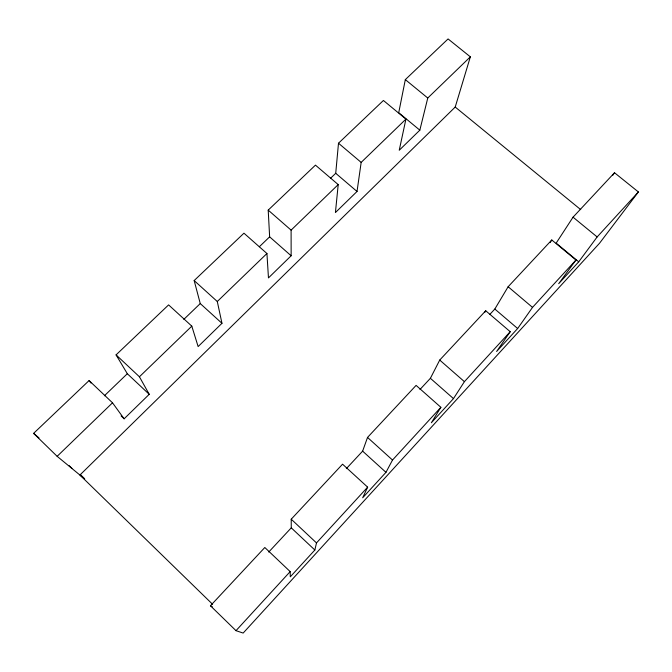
<?xml version="1.0" encoding="UTF-8"?>
<svg xmlns="http://www.w3.org/2000/svg" width="672" height="672" viewBox="0 0 672 672"><rect width="100%" height="100%" fill="white"/><g stroke="black" fill="none" stroke-linecap="round" stroke-linejoin="round"><path stroke-width="1.01" d="M330.49 178.324L335.723 173.292L338.495 143.22L383.418 100.472L405.93 119.12L399.227 150.276L419.832 130.166L427.762 98.02L470.35 56.843L448.073 38.934L405.325 79.624L398.731 112.686L419.832 130.166M121.111 415.918L124.135 418.799L149.226 394.313L127.319 373.724L116.08 354.883L168.605 304.895L191.806 326.147L198.131 346.576L221.962 323.308L200.256 303.576L194.166 280.568L243.953 233.192L266.935 253.512L268.464 277.914L291.144 255.772L269.64 236.846L268.204 210.118L315.462 165.136L338.209 184.598L335.42 212.562L357.025 191.47L361.166 162.397L405.93 119.12M489.896 314.345L494.827 309.044L508.133 286.751L551.779 239.98L575.971 260.022L558.692 283.685L578.726 261.811L556.164 243.121L573.048 217.182L614.51 172.746L638.4 191.957L599.567 243.197L243.163 633.066L235.998 630.672L210.445 605.766L264.81 547.504L290.178 571.603L290.287 576.836L314.849 550.015L316.495 542.917L367.643 487.15L342.56 464.184L291.22 519.204L291.262 527.839L268.733 552.056M455.087 107.486L470.35 56.843M346.332 468.644L362.628 451.139L367.525 437.43L416.094 385.384L440.882 407.308L431.357 422.764L453.474 398.605L464.411 381.654L510.216 331.708L485.73 310.758L439.723 360.066L430.391 378.302L419.983 389.491M367.643 487.15L362.67 497.784L385.963 472.34L392.507 460.043L440.882 407.308M484.722 312.505L485.73 310.758M550.091 242.626L551.779 239.98M612.78 175.308L614.51 172.746M510.216 331.708L496.608 351.49L517.65 328.516L532.518 307.39L575.971 260.022M578.726 261.811L597.139 236.947L638.4 191.957M235.998 630.672L290.178 571.603M57.154 456.33L112.51 402.814L89.09 380.562L33.6 433.373L57.154 456.33L84.706 478.985M149.226 394.313L139.423 376.782L191.806 326.147M221.962 323.308L217.291 301.501L266.935 253.512M291.144 255.772L291.102 230.135L338.209 184.598M104.395 395.774L127.319 373.724M183.826 319.376L200.256 303.576M259.367 246.725L269.64 236.846M210.445 605.766L212.302 606.757M580.726 209.63L455.221 107.05L79.909 475.045L212.596 604.279M405.325 79.624L427.762 98.02M573.048 217.182L597.139 236.947M33.6 433.373L38.993 437.884M338.495 143.22L361.166 162.397M508.133 286.751L532.518 307.39M335.723 173.292L357.025 191.47M494.827 309.044L517.65 328.516M268.204 210.118L291.102 230.135M439.723 360.066L464.411 381.654M430.391 378.302L453.474 398.605M194.166 280.568L217.291 301.501M367.525 437.43L392.507 460.043M362.628 451.139L385.963 472.34M116.08 354.883L139.423 376.782M291.22 519.204L316.495 542.917M291.262 527.839L314.849 550.015M80.27 474.44L83.983 478.061M68.956 465.478L71.904 468.35M89.09 380.562L90.964 383.04M112.51 402.814L124.135 418.799"/></g></svg>
